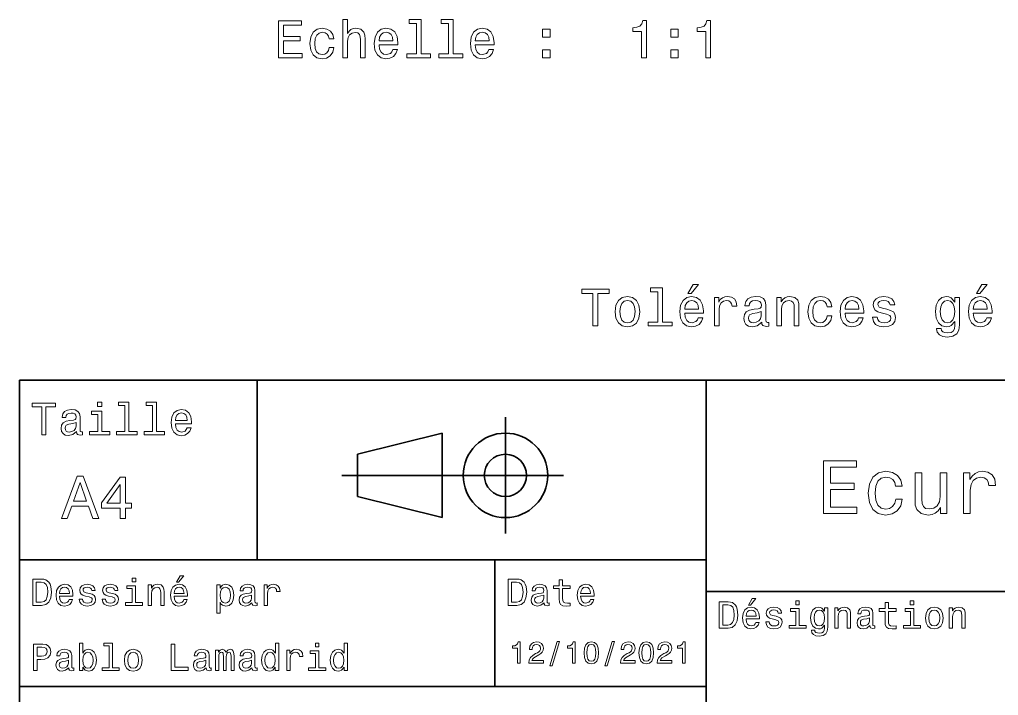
# Model space of a CAD drawing. Extents: x 0 to 297, y 0 to 210.
# Drawn here: x 97 to 189.7, y 40.2 to 104.1 of the extents above; entities that cross this region are included whole.
import ezdxf

# ---------------------------------------------------------------- set-up
doc = ezdxf.new("R2010")
doc.units = 0

msp = doc.modelspace()

# ---------------------------------------------------------------- linework, layer by layer
at = {"color": 7, "lineweight": 35}
for p, q in [((97, 10), (97, 70)), ((97, 70), (287, 70)), ((162, 10), (162, 70)), ((127.5, 61), (148.5, 61)), ((97, 53), (162, 53)), ((162, 50), (287, 50)), ((97, 41), (162, 41))]:
    msp.add_line(p, q, dxfattribs=at)
at = {"color": 7, "lineweight": 35, "ltscale": 0.425}
msp.add_line((119.5, 53), (119.5, 70), dxfattribs=at)
at = {"color": 7, "lineweight": 35, "ltscale": 0.275}
msp.add_line((143, 55.5), (143, 66.5), dxfattribs=at)
at = {"color": 7, "lineweight": 35, "ltscale": 0.206155}
for p, q in [((129, 63), (137, 65)), ((137, 57), (129, 59))]:
    msp.add_line(p, q, dxfattribs=at)
at = {"color": 7, "lineweight": 35, "ltscale": 0.2}
msp.add_line((137, 65), (137, 57), dxfattribs=at)
at = {"color": 7, "lineweight": 35, "ltscale": 0.1}
msp.add_line((129, 59), (129, 63), dxfattribs=at)
at = {"color": 7, "lineweight": 35, "ltscale": 0.3}
msp.add_line((142, 41), (142, 53), dxfattribs=at)
at = {"color": 7, "lineweight": 13}
for points in [[(121.524696, 100.527969), (123.743721, 100.527969), (123.743721, 100.951599), (121.988678, 100.951599), (121.988678, 102.136757), (123.552078, 102.136757), (123.552078, 102.555344), (121.988678, 102.555344), (121.988678, 103.60434), (123.703377, 103.60434), (123.703377, 104.027969), (121.524696, 104.027969)], [(127.611877, 100.527969), (128.055679, 100.527969), (128.055679, 102.09137), (128.101074, 102.44944), (128.247314, 102.711685), (128.474274, 102.87307), (128.776855, 102.933586), (129.018936, 102.883156), (129.170227, 102.746986), (129.24588, 102.520042), (129.271103, 102.217453), (129.271103, 100.527969), (129.714905, 100.527969), (129.714905, 102.308228), (129.694733, 102.666298), (129.603943, 102.963852), (129.306396, 103.236183), (128.842422, 103.332001), (128.590256, 103.2967), (128.373398, 103.200882), (128.191849, 103.049583), (128.055679, 102.842812), (128.055679, 104.14901), (127.611877, 104.14901)], [(134.566483, 103.77581), (134.566483, 100.901169), (133.653656, 100.901169), (133.653656, 100.527969), (135.918076, 100.527969), (135.918076, 100.901169), (135.010284, 100.901169), (135.010284, 104.14901), (133.870514, 104.14901), (133.870514, 103.77581)], [(137.602509, 103.77581), (137.602509, 100.901169), (136.689682, 100.901169), (136.689682, 100.527969), (138.954102, 100.527969), (138.954102, 100.901169), (138.04631, 100.901169), (138.04631, 104.14901), (136.90654, 104.14901), (136.90654, 103.77581)], [(155.889252, 100.527969), (156.348175, 100.527969), (156.348175, 104.053185), (156.005249, 104.053185), (155.914459, 103.745552), (155.73291, 103.538773), (155.455536, 103.41774), (155.07225, 103.377396), (155.07225, 103.019325), (155.889252, 103.019325)], [(161.961304, 100.527969), (162.420227, 100.527969), (162.420227, 104.053185), (162.077286, 104.053185), (161.986511, 103.745552), (161.804962, 103.538773), (161.527573, 103.41774), (161.144287, 103.377396), (161.144287, 103.019325), (161.961304, 103.019325)], [(126.300636, 102.338486), (126.739395, 102.338486), (126.648621, 102.741943), (126.431763, 103.059669), (126.093864, 103.256355), (125.655106, 103.332001), (125.170952, 103.23114), (124.802795, 102.948715), (124.570808, 102.489784), (124.49012, 101.874512), (124.565765, 101.264282), (124.792709, 100.810387), (125.15078, 100.527969), (125.639977, 100.432152), (126.073692, 100.507797), (126.411591, 100.719612), (126.643578, 101.052467), (126.744438, 101.496269), (126.320808, 101.496269), (126.245163, 101.213852), (126.103951, 101.002029), (125.902222, 100.870911), (125.655106, 100.830566), (125.347466, 100.896126), (125.125565, 101.097855), (124.989395, 101.425667), (124.944008, 101.889641), (124.989395, 102.343529), (125.130608, 102.671341), (125.357552, 102.87307), (125.655106, 102.943672), (125.917351, 102.898285), (126.114037, 102.782295), (126.245163, 102.590652)], [(131.036224, 101.753471), (132.811447, 101.753471), (132.816483, 101.960243), (132.735794, 102.540215), (132.513885, 102.973938), (132.160873, 103.236183), (131.691849, 103.332001), (131.23291, 103.23114), (130.879883, 102.948715), (130.652939, 102.489784), (130.57225, 101.884598), (130.647903, 101.264282), (130.874847, 100.810387), (131.222824, 100.527969), (131.676712, 100.432152), (132.070084, 100.497711), (132.392853, 100.669182), (132.629883, 100.941513), (132.766052, 101.304626), (132.327301, 101.304626), (132.236511, 101.102898), (132.105392, 100.951599), (131.732193, 100.830566), (131.444733, 100.88604), (131.227875, 101.062553), (131.086655, 101.350014), (131.036224, 101.738342)], [(131.036224, 102.126671), (131.091705, 102.474655), (131.227875, 102.731857), (131.434647, 102.888199), (131.70697, 102.943672), (131.974274, 102.888199), (132.181046, 102.731857), (132.307114, 102.474655), (132.352509, 102.126671)], [(140.144302, 101.753471), (141.91951, 101.753471), (141.924561, 101.960243), (141.843872, 102.540215), (141.621964, 102.973938), (141.268936, 103.236183), (140.799911, 103.332001), (140.340988, 103.23114), (139.987961, 102.948715), (139.761017, 102.489784), (139.680313, 101.884598), (139.755966, 101.264282), (139.98291, 100.810387), (140.330902, 100.527969), (140.78479, 100.432152), (141.178162, 100.497711), (141.500931, 100.669182), (141.737961, 100.941513), (141.874115, 101.304626), (141.435364, 101.304626), (141.344589, 101.102898), (141.213455, 100.951599), (140.840256, 100.830566), (140.552795, 100.88604), (140.335938, 101.062553), (140.194733, 101.350014), (140.144302, 101.738342)], [(140.144302, 102.126671), (140.199768, 102.474655), (140.335938, 102.731857), (140.542709, 102.888199), (140.815048, 102.943672), (141.082336, 102.888199), (141.289108, 102.731857), (141.415192, 102.474655), (141.460571, 102.126671)], [(146.523987, 102.484741), (147.21994, 102.484741), (147.21994, 103.236183), (146.523987, 103.236183)], [(158.66806, 102.484741), (159.364029, 102.484741), (159.364029, 103.236183), (158.66806, 103.236183)], [(146.523987, 100.527969), (147.21994, 100.527969), (147.21994, 101.279411), (146.523987, 101.279411)], [(158.66806, 100.527969), (159.364029, 100.527969), (159.364029, 101.279411), (158.66806, 101.279411)], [(160.278091, 78.219742), (160.575653, 78.219742), (161.276657, 79.077087), (160.782425, 79.077087)], [(187.602295, 78.219742), (187.899857, 78.219742), (188.600861, 79.077087), (188.106628, 79.077087)], [(151.286026, 75.143372), (151.75, 75.143372), (151.75, 78.219742), (152.809082, 78.219742), (152.809082, 78.643372), (150.221909, 78.643372), (150.221909, 78.219742), (151.286026, 78.219742)], [(153.378967, 76.494957), (153.459656, 75.879684), (153.69165, 75.425789), (154.059799, 75.143372), (154.554031, 75.047554), (155.043228, 75.143372), (155.411377, 75.420746), (155.643372, 75.874641), (155.729111, 76.494957), (155.643372, 77.110229), (155.411377, 77.56916), (155.043228, 77.846542), (154.554031, 77.947403), (154.059799, 77.846542), (153.69165, 77.564117), (153.459656, 77.110229)], [(157.42868, 78.391212), (157.42868, 75.516571), (156.515854, 75.516571), (156.515854, 75.143372), (158.780258, 75.143372), (158.780258, 75.516571), (157.872482, 75.516571), (157.872482, 78.764412), (156.732712, 78.764412), (156.732712, 78.391212)], [(159.970459, 76.368874), (161.745682, 76.368874), (161.750717, 76.575645), (161.670029, 77.155617), (161.44812, 77.58934), (161.095108, 77.851585), (160.626083, 77.947403), (160.167145, 77.846542), (159.814117, 77.564117), (159.587173, 77.105186), (159.506485, 76.5), (159.582138, 75.879684), (159.809082, 75.425789), (160.157059, 75.143372), (160.610947, 75.047554), (161.004318, 75.113113), (161.327087, 75.284584), (161.564117, 75.556915), (161.700287, 75.920029), (161.261536, 75.920029), (161.170746, 75.7183), (161.039627, 75.567001), (160.666428, 75.445969), (160.378967, 75.501442), (160.162109, 75.677956), (160.020889, 75.965416), (159.970459, 76.353745)], [(162.784576, 75.143372), (163.228394, 75.143372), (163.228394, 76.691643), (163.273773, 77.064842), (163.409943, 77.33213), (163.631851, 77.493515), (163.929398, 77.548988), (164.151291, 77.513687), (164.317719, 77.412827), (164.418594, 77.241356), (164.453888, 77.009369), (164.90274, 77.009369), (164.842224, 77.41787), (164.675797, 77.710373), (164.398422, 77.886887), (164.020172, 77.947403), (163.76297, 77.907059), (163.541061, 77.806198), (163.344376, 77.634727), (163.188034, 77.40274), (163.188034, 77.851585), (162.784576, 77.851585)], [(167.26297, 75.496399), (167.26297, 75.48127), (167.288177, 75.309799), (167.363831, 75.188759), (167.681549, 75.092941), (167.92868, 75.133286), (167.92868, 75.476227), (167.822769, 75.461098), (167.681549, 75.526657), (167.656342, 75.728386), (167.656342, 77.130402), (167.595825, 77.488472), (167.419312, 77.740631), (167.111664, 77.89193), (166.677948, 77.947403), (166.254318, 77.886887), (165.94165, 77.715416), (165.744965, 77.448128), (165.679398, 77.0951), (165.679398, 77.064842), (166.077805, 77.064842), (166.113113, 77.276657), (166.22406, 77.427956), (166.405624, 77.51873), (166.662827, 77.554031), (166.909943, 77.528816), (167.086456, 77.453171), (167.192368, 77.322044), (167.227661, 77.140488), (167.207489, 76.928673), (167.126801, 76.822769), (166.925079, 76.772331), (166.546829, 76.731987), (166.113113, 76.641212), (165.805481, 76.479828), (165.623917, 76.227669), (165.568451, 75.854469), (165.618881, 75.521614), (165.775223, 75.274498), (166.027374, 75.118156), (166.375366, 75.062683), (166.844376, 75.168587)], [(168.690201, 75.143372), (169.134003, 75.143372), (169.134003, 76.706772), (169.179398, 77.064842), (169.325653, 77.327087), (169.552597, 77.488472), (169.855194, 77.548988), (170.09726, 77.498558), (170.248566, 77.362389), (170.324203, 77.135445), (170.349426, 76.832855), (170.349426, 75.143372), (170.793228, 75.143372), (170.793228, 76.92363), (170.773056, 77.2817), (170.682281, 77.579254), (170.384735, 77.851585), (169.920746, 77.947403), (169.663544, 77.912102), (169.446686, 77.816284), (169.260086, 77.6549), (169.113831, 77.438042), (169.113831, 77.851585), (168.690201, 77.851585)], [(173.451004, 76.953888), (173.889771, 76.953888), (173.798996, 77.357346), (173.582138, 77.675072), (173.244232, 77.871758), (172.805481, 77.947403), (172.32132, 77.846542), (171.953171, 77.564117), (171.721191, 77.105186), (171.640488, 76.489914), (171.716141, 75.879684), (171.943085, 75.425789), (172.301147, 75.143372), (172.790344, 75.047554), (173.22406, 75.123199), (173.561966, 75.335014), (173.793945, 75.66787), (173.894806, 76.111671), (173.471191, 76.111671), (173.395538, 75.829254), (173.254318, 75.617432), (173.052597, 75.486313), (172.805481, 75.445969), (172.497833, 75.511528), (172.27594, 75.713257), (172.139771, 76.041069), (172.094376, 76.505043), (172.139771, 76.958931), (172.280975, 77.286743), (172.507935, 77.488472), (172.805481, 77.559074), (173.067719, 77.513687), (173.264404, 77.397697), (173.395538, 77.206055)], [(175.150574, 76.368874), (176.925797, 76.368874), (176.930832, 76.575645), (176.850143, 77.155617), (176.628235, 77.58934), (176.275223, 77.851585), (175.806198, 77.947403), (175.34726, 77.846542), (174.994232, 77.564117), (174.767288, 77.105186), (174.6866, 76.5), (174.762253, 75.879684), (174.989197, 75.425789), (175.337173, 75.143372), (175.791061, 75.047554), (176.184433, 75.113113), (176.507202, 75.284584), (176.744232, 75.556915), (176.880402, 75.920029), (176.44165, 75.920029), (176.350861, 75.7183), (176.219742, 75.567001), (175.846542, 75.445969), (175.559082, 75.501442), (175.342224, 75.677956), (175.201004, 75.965416), (175.150574, 76.353745)], [(179.124634, 76.721901), (178.695969, 76.822769), (178.378235, 76.938759), (178.272339, 77.175789), (178.302597, 77.342216), (178.408508, 77.463257), (178.579971, 77.538902), (178.827087, 77.56916), (179.064117, 77.538902), (179.250717, 77.448128), (179.371765, 77.311958), (179.422195, 77.130402), (179.855911, 77.130402), (179.855911, 77.140488), (179.780258, 77.4683), (179.573486, 77.725502), (179.250717, 77.886887), (178.827087, 77.947403), (178.398407, 77.886887), (178.085739, 77.720459), (177.889053, 77.473343), (177.828522, 77.16066), (177.873917, 76.85807), (178.015137, 76.646255), (178.247116, 76.494957), (178.585022, 76.389046), (179.079254, 76.268013), (179.381836, 76.14193), (179.46254, 76.041069), (179.492798, 75.889771), (179.447403, 75.703171), (179.32637, 75.561958), (179.129684, 75.471184), (178.867432, 75.440926), (178.590057, 75.471184), (178.388336, 75.577087), (178.252167, 75.748558), (178.196686, 75.985588), (177.768005, 75.985588), (177.838623, 75.58213), (178.045395, 75.289627), (178.373199, 75.113113), (178.827087, 75.047554), (179.301147, 75.113113), (179.649139, 75.289627), (179.860947, 75.572044), (179.9366, 75.940201), (179.881119, 76.257927), (179.724777, 76.474785), (179.467575, 76.615997)], [(185.978394, 75.264412), (185.978394, 77.851585), (185.554749, 77.851585), (185.554749, 77.412827), (185.206772, 77.811241), (184.994949, 77.912102), (184.757919, 77.947403), (184.329254, 77.846542), (183.996399, 77.564117), (183.779541, 77.110229), (183.703888, 76.5), (183.779541, 75.884727), (183.996399, 75.430832), (184.329254, 75.143372), (184.757919, 75.047554), (185, 75.082855), (185.201721, 75.17363), (185.554749, 75.556915), (185.554749, 75.17363), (185.514404, 74.87104), (185.403458, 74.654175), (185.191635, 74.528099), (184.873917, 74.482712), (184.596542, 74.51297), (184.399857, 74.588615), (184.283859, 74.719742), (184.248566, 74.896255), (183.819885, 74.896255), (183.819885, 74.876083), (183.885437, 74.553314), (184.087173, 74.311241), (184.409943, 74.1549), (184.848694, 74.099426), (185.373199, 74.175072), (185.721176, 74.386887), (185.917862, 74.755043)], [(187.294662, 76.368874), (189.069885, 76.368874), (189.074921, 76.575645), (188.994232, 77.155617), (188.772339, 77.58934), (188.419312, 77.851585), (187.950287, 77.947403), (187.491348, 77.846542), (187.138321, 77.564117), (186.911377, 77.105186), (186.830688, 76.5), (186.906342, 75.879684), (187.133286, 75.425789), (187.481262, 75.143372), (187.93515, 75.047554), (188.328522, 75.113113), (188.651291, 75.284584), (188.888321, 75.556915), (189.02449, 75.920029), (188.585724, 75.920029), (188.494949, 75.7183), (188.363831, 75.567001), (187.990631, 75.445969), (187.703171, 75.501442), (187.486313, 75.677956), (187.345093, 75.965416), (187.294662, 76.353745)], [(153.832855, 76.5), (153.878235, 76.953888), (154.019455, 77.2817), (154.246399, 77.483429), (154.554031, 77.554031), (154.856628, 77.483429), (155.083572, 77.286743), (155.224777, 76.953888), (155.275223, 76.5), (155.224777, 76.041069), (155.083572, 75.708214), (154.856628, 75.506485), (154.554031, 75.440926), (154.246399, 75.506485), (154.019455, 75.708214), (153.878235, 76.041069)], [(159.970459, 76.742073), (160.02594, 77.090057), (160.162109, 77.34726), (160.368881, 77.503601), (160.641205, 77.559074), (160.908508, 77.503601), (161.11528, 77.34726), (161.241348, 77.090057), (161.286743, 76.742073)], [(175.150574, 76.742073), (175.206055, 77.090057), (175.342224, 77.34726), (175.548996, 77.503601), (175.82132, 77.559074), (176.088623, 77.503601), (176.295395, 77.34726), (176.421478, 77.090057), (176.466858, 76.742073)], [(184.162827, 76.5), (184.208206, 76.948845), (184.344376, 77.2817), (184.556198, 77.478386), (184.838623, 77.548988), (185.136169, 77.478386), (185.358063, 77.2817), (185.494232, 76.948845), (185.544662, 76.5), (185.494232, 76.041069), (185.358063, 75.713257), (185.136169, 75.511528), (184.838623, 75.445969), (184.556198, 75.511528), (184.344376, 75.713257), (184.208206, 76.046112)], [(187.294662, 76.742073), (187.350143, 77.090057), (187.486313, 77.34726), (187.693085, 77.503601), (187.965424, 77.559074), (188.232712, 77.503601), (188.439484, 77.34726), (188.565552, 77.090057), (188.610947, 76.742073)], [(167.21254, 76.091499), (167.152023, 75.829254), (166.990631, 75.627518), (166.748566, 75.496399), (166.451004, 75.451012), (166.259369, 75.476227), (166.123199, 75.556915), (166.03746, 75.698128), (166.012253, 75.894814), (166.032425, 76.071327), (166.113113, 76.197403), (166.435883, 76.338615), (166.844376, 76.399132), (167.21254, 76.520172)], [(99.102303, 64.837173), (99.5, 64.837173), (99.5, 67.47406), (100.407784, 67.47406), (100.407784, 67.837173), (98.190201, 67.837173), (98.190201, 67.47406), (99.102303, 67.47406)], [(104.786743, 67.940918), (104.384727, 67.940918), (104.384727, 67.508644), (104.786743, 67.508644)], [(106.969742, 67.621033), (106.969742, 65.157059), (106.187317, 65.157059), (106.187317, 64.837173), (108.128242, 64.837173), (108.128242, 65.157059), (107.350143, 65.157059), (107.350143, 67.940918), (106.373199, 67.940918), (106.373199, 67.621033)], [(109.572044, 67.621033), (109.572044, 65.157059), (108.789627, 65.157059), (108.789627, 64.837173), (110.730545, 64.837173), (110.730545, 65.157059), (109.952454, 65.157059), (109.952454, 67.940918), (108.975502, 67.940918), (108.975502, 67.621033)], [(102.387611, 65.139771), (102.387611, 65.126801), (102.409225, 64.979828), (102.47406, 64.876076), (102.746399, 64.793945), (102.958214, 64.828529), (102.958214, 65.122475), (102.867432, 65.109505), (102.746399, 65.165703), (102.724785, 65.338615), (102.724785, 66.540344), (102.672913, 66.84726), (102.521614, 67.0634), (102.257927, 67.193085), (101.886169, 67.240631), (101.523056, 67.188759), (101.255043, 67.041786), (101.086456, 66.812675), (101.030258, 66.510086), (101.030258, 66.484146), (101.371758, 66.484146), (101.402016, 66.665703), (101.497116, 66.795387), (101.65274, 66.873199), (101.873199, 66.903458), (102.085014, 66.881844), (102.236313, 66.817001), (102.327087, 66.704605), (102.357346, 66.548988), (102.340057, 66.367432), (102.270897, 66.276657), (102.097984, 66.233429), (101.773773, 66.198845), (101.402016, 66.121033), (101.138329, 65.982704), (100.982712, 65.766571), (100.935158, 65.446686), (100.978386, 65.161385), (101.112389, 64.949562), (101.328529, 64.815559), (101.626801, 64.768013), (102.028816, 64.858788)], [(104.773773, 65.157059), (104.773773, 67.080688), (103.796829, 67.080688), (103.796829, 66.756485), (104.393372, 66.756485), (104.393372, 65.157059), (103.615273, 65.157059), (103.615273, 64.837173), (105.560516, 64.837173), (105.560516, 65.157059)], [(111.750717, 65.887604), (113.272339, 65.887604), (113.276657, 66.064842), (113.207497, 66.561958), (113.017288, 66.933716), (112.714699, 67.158501), (112.312683, 67.240631), (111.919312, 67.154175), (111.616714, 66.912102), (111.422188, 66.51873), (111.353027, 66), (111.41787, 65.4683), (111.612396, 65.079247), (111.91066, 64.837173), (112.299713, 64.755043), (112.636887, 64.811234), (112.913544, 64.958214), (113.116714, 65.191643), (113.233429, 65.502876), (112.857346, 65.502876), (112.779541, 65.329971), (112.667145, 65.200287), (112.34726, 65.096542), (112.100868, 65.144089), (111.914986, 65.295387), (111.793945, 65.541786), (111.750717, 65.874634)], [(111.750717, 66.207489), (111.798271, 66.50576), (111.914986, 66.726219), (112.092216, 66.860229), (112.325653, 66.907776), (112.554756, 66.860229), (112.731987, 66.726219), (112.840057, 66.50576), (112.878967, 66.207489)], [(102.344383, 65.649857), (102.292511, 65.425072), (102.154182, 65.252159), (101.946686, 65.139771), (101.691643, 65.100861), (101.527374, 65.122475), (101.41066, 65.191643), (101.337173, 65.312675), (101.315559, 65.481262), (101.332855, 65.632561), (101.402016, 65.740631), (101.678673, 65.861671), (102.028816, 65.913544), (102.344383, 66.017288)], [(173.109512, 57.381123), (176.279541, 57.381123), (176.279541, 57.986309), (173.772339, 57.986309), (173.772339, 59.679394), (176.005768, 59.679394), (176.005768, 60.277374), (173.772339, 60.277374), (173.772339, 61.775936), (176.221893, 61.775936), (176.221893, 62.381123), (173.109512, 62.381123)], [(179.932281, 59.967579), (180.559082, 59.967579), (180.429398, 60.543945), (180.119598, 60.997837), (179.636887, 61.278816), (179.010086, 61.386887), (178.318436, 61.242794), (177.792511, 60.839336), (177.46109, 60.183716), (177.345825, 59.304752), (177.453888, 58.432995), (177.778091, 57.78458), (178.289627, 57.381123), (178.988464, 57.244236), (179.608063, 57.352303), (180.090775, 57.6549), (180.42218, 58.130402), (180.566284, 58.764408), (179.96109, 58.764408), (179.853027, 58.36095), (179.651291, 58.058357), (179.363113, 57.871037), (179.010086, 57.8134), (178.570602, 57.907059), (178.253601, 58.195244), (178.059082, 58.663544), (177.994232, 59.326366), (178.059082, 59.974781), (178.260803, 60.443081), (178.585007, 60.731266), (179.010086, 60.83213), (179.38472, 60.767288), (179.66571, 60.601585), (179.853027, 60.327808)], [(184.788177, 61.25), (184.154175, 61.25), (184.154175, 59.016571), (184.082123, 58.497837), (183.873199, 58.123196), (183.548996, 57.892651), (183.123917, 57.820602), (182.785294, 57.878242), (182.569168, 58.051151), (182.446686, 58.346542), (182.417862, 58.764408), (182.417862, 61.25), (181.783859, 61.25), (181.783859, 58.706772), (181.805481, 58.195244), (181.942368, 57.770172), (182.360229, 57.381123), (183.030258, 57.244236), (183.390488, 57.294666), (183.700287, 57.424351), (183.966858, 57.647694), (184.182999, 57.971901), (184.182999, 57.381123), (184.788177, 57.381123)], [(186.380402, 57.381123), (187.014404, 57.381123), (187.014404, 59.592937), (187.079254, 60.12608), (187.273773, 60.507923), (187.590775, 60.738472), (188.015854, 60.817722), (188.332855, 60.767288), (188.570602, 60.623199), (188.714691, 60.378242), (188.765121, 60.046829), (189.406342, 60.046829), (189.319885, 60.630402), (189.082123, 61.048271), (188.685883, 61.30043), (188.145538, 61.386887), (187.778091, 61.32925), (187.46109, 61.185158), (187.180115, 60.940201), (186.956772, 60.608788), (186.956772, 61.25), (186.380402, 61.25)], [(100.982712, 56.9049), (101.51297, 56.9049), (101.933716, 58.080692), (103.530258, 58.080692), (103.951012, 56.9049), (104.492798, 56.9049), (103.028816, 60.910664), (102.440926, 60.910664)], [(102.118156, 58.570606), (102.734871, 60.334293), (103.351585, 58.570606)], [(106.521614, 56.9049), (107.040344, 56.9049), (107.040344, 57.896255), (107.610954, 57.896255), (107.610954, 58.357349), (107.040344, 58.357349), (107.040344, 60.818443), (106.515854, 60.818443), (104.763687, 58.403458), (104.763687, 57.896255), (106.521614, 57.896255)], [(105.247841, 58.357349), (106.521614, 60.149857), (106.521614, 58.357349)], [(99.080688, 51.190563), (98.248558, 51.190563), (98.248558, 48.690563), (99.080688, 48.690563), (99.473343, 48.769814), (99.765129, 49.011169), (99.945244, 49.40382), (100.010086, 49.940563), (99.952446, 50.488113), (99.880402, 50.70425), (99.779541, 50.877163), (99.487755, 51.111313), (99.296829, 51.168949)], [(107.992798, 51.27702), (107.657784, 51.27702), (107.657784, 50.916786), (107.992798, 50.916786)], [(111.84726, 50.88797), (112.059799, 50.88797), (112.560516, 51.500362), (112.207489, 51.500362)], [(144.080688, 51.190563), (143.248566, 51.190563), (143.248566, 48.690563), (144.080688, 48.690563), (144.473343, 48.769814), (144.765137, 49.011169), (144.945251, 49.40382), (145.010086, 49.940563), (144.952454, 50.488113), (144.880402, 50.70425), (144.779541, 50.877163), (144.487747, 51.111313), (144.296829, 51.168949)], [(148.100861, 50.289986), (148.100861, 49.320965), (148.122482, 49.007565), (148.223343, 48.791428), (148.425079, 48.665348), (148.767288, 48.62212), (149.141937, 48.640129), (149.141937, 48.913906), (148.868149, 48.892292), (148.619598, 48.921112), (148.486313, 49.011169), (148.42868, 49.162464), (148.417862, 49.375), (148.417862, 50.289986), (149.141937, 50.289986), (149.141937, 50.560158), (148.417862, 50.560158), (148.417862, 51.125721), (148.100861, 51.125721), (148.100861, 50.560158), (147.553314, 50.560158), (147.553314, 50.289986)], [(99.055473, 50.891571), (99.329254, 50.837536), (99.516571, 50.671829), (99.628242, 50.376442), (99.664268, 49.940563), (99.624641, 49.519093), (99.51297, 49.223705), (99.322044, 49.047192), (99.055473, 48.989555), (98.583572, 48.989555), (98.583572, 50.891571)], [(100.784584, 49.565922), (102.052597, 49.565922), (102.056198, 49.713619), (101.998558, 50.127884), (101.840057, 50.437683), (101.587898, 50.625), (101.252884, 50.693443), (100.925072, 50.621399), (100.672913, 50.41967), (100.510803, 50.091862), (100.453171, 49.659584), (100.507202, 49.216499), (100.669312, 48.892292), (100.91787, 48.690563), (101.242073, 48.62212), (101.523056, 48.668949), (101.753601, 48.791428), (101.922913, 48.98595), (102.020172, 49.245319), (101.706772, 49.245319), (101.64193, 49.101227), (101.548271, 48.993156), (101.2817, 48.9067), (101.07637, 48.946327), (100.921471, 49.072407), (100.820602, 49.27774), (100.784584, 49.555115)], [(100.784584, 49.832493), (100.824211, 50.081055), (100.921471, 50.264771), (101.069168, 50.376442), (101.263687, 50.416069), (101.454613, 50.376442), (101.602303, 50.264771), (101.69236, 50.081055), (101.724785, 49.832493)], [(103.623199, 49.818085), (103.317001, 49.890129), (103.090057, 49.972984), (103.014412, 50.142292), (103.036026, 50.261169), (103.111671, 50.347622), (103.234146, 50.401657), (103.41066, 50.423271), (103.579971, 50.401657), (103.713257, 50.336815), (103.799713, 50.239555), (103.835732, 50.109871), (104.145531, 50.109871), (104.145531, 50.117077), (104.091499, 50.351227), (103.943802, 50.534943), (103.713257, 50.650219), (103.41066, 50.693443), (103.104469, 50.650219), (102.881126, 50.531342), (102.740631, 50.354828), (102.697403, 50.131485), (102.729828, 49.915348), (102.830688, 49.76405), (102.996399, 49.655983), (103.237755, 49.580334), (103.590775, 49.493877), (103.806915, 49.40382), (103.864555, 49.331772), (103.886169, 49.223705), (103.853745, 49.09042), (103.767288, 48.989555), (103.626801, 48.924713), (103.439484, 48.903099), (103.241356, 48.924713), (103.09726, 49.000362), (103, 49.122841), (102.960373, 49.292149), (102.654175, 49.292149), (102.704613, 49.003963), (102.852303, 48.795029), (103.086456, 48.668949), (103.41066, 48.62212), (103.749283, 48.668949), (103.997841, 48.795029), (104.149139, 48.996758), (104.203171, 49.259727), (104.163544, 49.486671), (104.051872, 49.641571), (103.868156, 49.742435)], [(105.791786, 49.818085), (105.485588, 49.890129), (105.258644, 49.972984), (105.182999, 50.142292), (105.204613, 50.261169), (105.280258, 50.347622), (105.40274, 50.401657), (105.579254, 50.423271), (105.748558, 50.401657), (105.881844, 50.336815), (105.9683, 50.239555), (106.004326, 50.109871), (106.314117, 50.109871), (106.314117, 50.117077), (106.260086, 50.351227), (106.112396, 50.534943), (105.881844, 50.650219), (105.579254, 50.693443), (105.273056, 50.650219), (105.049713, 50.531342), (104.909225, 50.354828), (104.865997, 50.131485), (104.898415, 49.915348), (104.999283, 49.76405), (105.164986, 49.655983), (105.406342, 49.580334), (105.759369, 49.493877), (105.975502, 49.40382), (106.033142, 49.331772), (106.054756, 49.223705), (106.022339, 49.09042), (105.935883, 48.989555), (105.795387, 48.924713), (105.60807, 48.903099), (105.409943, 48.924713), (105.265854, 49.000362), (105.168587, 49.122841), (105.12896, 49.292149), (104.822769, 49.292149), (104.873199, 49.003963), (105.020897, 48.795029), (105.255043, 48.668949), (105.579254, 48.62212), (105.91787, 48.668949), (106.166428, 48.795029), (106.317726, 48.996758), (106.371758, 49.259727), (106.33213, 49.486671), (106.220459, 49.641571), (106.036743, 49.742435)], [(107.981987, 48.957134), (107.981987, 50.560158), (107.16787, 50.560158), (107.16787, 50.289986), (107.664986, 50.289986), (107.664986, 48.957134), (107.016571, 48.957134), (107.016571, 48.690563), (108.637611, 48.690563), (108.637611, 48.957134)], [(109.181557, 48.690563), (109.498558, 48.690563), (109.498558, 49.807278), (109.530983, 50.063042), (109.635445, 50.250362), (109.797546, 50.365635), (110.013687, 50.408863), (110.1866, 50.372841), (110.29467, 50.275578), (110.348701, 50.113472), (110.366714, 49.897335), (110.366714, 48.690563), (110.683716, 48.690563), (110.683716, 49.962177), (110.669312, 50.217941), (110.604469, 50.430477), (110.39193, 50.625), (110.060516, 50.693443), (109.876801, 50.668228), (109.721901, 50.599785), (109.588615, 50.484512), (109.484146, 50.329613), (109.484146, 50.625), (109.181557, 50.625)], [(111.627518, 49.565922), (112.895531, 49.565922), (112.899132, 49.713619), (112.841499, 50.127884), (112.682999, 50.437683), (112.430832, 50.625), (112.095825, 50.693443), (111.768013, 50.621399), (111.515854, 50.41967), (111.353745, 50.091862), (111.296112, 49.659584), (111.350143, 49.216499), (111.512245, 48.892292), (111.760803, 48.690563), (112.085014, 48.62212), (112.365997, 48.668949), (112.596542, 48.791428), (112.765854, 48.98595), (112.863113, 49.245319), (112.549713, 49.245319), (112.484871, 49.101227), (112.391212, 48.993156), (112.124641, 48.9067), (111.919312, 48.946327), (111.764412, 49.072407), (111.663544, 49.27774), (111.627518, 49.555115)], [(111.627518, 49.832493), (111.667145, 50.081055), (111.764412, 50.264771), (111.912102, 50.376442), (112.106628, 50.416069), (112.297546, 50.376442), (112.445244, 50.264771), (112.535301, 50.081055), (112.567726, 49.832493)], [(115.986313, 50.326012), (115.986313, 50.625), (115.669312, 50.625), (115.669312, 47.941284), (115.986313, 47.941284), (115.986313, 48.98595), (116.097984, 48.816643), (116.22406, 48.704971), (116.541069, 48.62212), (116.843658, 48.690563), (117.081413, 48.895893), (117.236313, 49.2201), (117.293945, 49.659584), (117.236313, 50.095463), (117.081413, 50.41967), (116.843658, 50.621399), (116.541069, 50.693443), (116.368156, 50.671829), (116.220459, 50.603386), (116.094383, 50.488113)], [(116.48703, 48.9067), (116.274498, 48.953533), (116.119598, 49.097622), (116.022339, 49.331772), (115.989914, 49.659584), (116.022339, 49.983791), (116.119598, 50.217941), (116.274498, 50.358429), (116.48703, 50.408863), (116.681557, 50.358429), (116.836456, 50.21434), (116.933716, 49.98019), (116.969742, 49.659584), (116.933716, 49.335377), (116.836456, 49.097622), (116.681557, 48.953533)], [(119.005043, 48.942726), (119.005043, 48.931919), (119.023056, 48.809441), (119.077087, 48.722984), (119.304031, 48.654541), (119.480545, 48.683357), (119.480545, 48.928314), (119.4049, 48.917507), (119.304031, 48.96434), (119.286026, 49.108429), (119.286026, 50.109871), (119.242798, 50.365635), (119.116714, 50.54575), (118.896973, 50.65382), (118.587173, 50.693443), (118.284584, 50.650219), (118.061241, 50.52774), (117.920746, 50.336815), (117.873917, 50.084656), (117.873917, 50.063042), (118.158501, 50.063042), (118.183716, 50.21434), (118.26297, 50.322407), (118.392654, 50.387249), (118.57637, 50.412464), (118.752884, 50.394455), (118.878967, 50.34042), (118.954613, 50.246758), (118.979828, 50.117077), (118.965416, 49.965778), (118.907784, 49.890129), (118.763687, 49.854107), (118.493515, 49.825291), (118.183716, 49.760448), (117.963974, 49.645176), (117.834297, 49.465057), (117.79467, 49.19849), (117.830688, 48.960735), (117.942368, 48.784222), (118.122482, 48.67255), (118.37104, 48.632927), (118.706055, 48.708576)], [(120.143372, 48.690563), (120.460373, 48.690563), (120.460373, 49.796471), (120.492798, 50.063042), (120.590057, 50.253963), (120.748558, 50.369236), (120.961098, 50.408863), (121.119598, 50.383648), (121.238472, 50.3116), (121.310516, 50.189121), (121.335739, 50.023415), (121.656342, 50.023415), (121.613113, 50.315205), (121.49424, 50.524136), (121.296112, 50.650219), (121.02594, 50.693443), (120.842224, 50.664627), (120.683716, 50.592579), (120.543228, 50.4701), (120.431557, 50.304398), (120.431557, 50.625), (120.143372, 50.625)], [(144.055481, 50.891571), (144.329254, 50.837536), (144.516571, 50.671829), (144.628235, 50.376442), (144.664261, 49.940563), (144.624634, 49.519093), (144.51297, 49.223705), (144.322052, 49.047192), (144.055481, 48.989555), (143.583572, 48.989555), (143.583572, 50.891571)], [(146.656342, 48.942726), (146.656342, 48.931919), (146.674347, 48.809441), (146.728394, 48.722984), (146.955338, 48.654541), (147.131851, 48.683357), (147.131851, 48.928314), (147.056198, 48.917507), (146.955338, 48.96434), (146.937317, 49.108429), (146.937317, 50.109871), (146.894089, 50.365635), (146.768005, 50.54575), (146.548264, 50.65382), (146.23848, 50.693443), (145.935883, 50.650219), (145.71254, 50.52774), (145.572052, 50.336815), (145.525223, 50.084656), (145.525223, 50.063042), (145.809799, 50.063042), (145.835022, 50.21434), (145.914261, 50.322407), (146.043945, 50.387249), (146.227661, 50.412464), (146.404175, 50.394455), (146.530258, 50.34042), (146.605911, 50.246758), (146.631119, 50.117077), (146.616714, 49.965778), (146.559082, 49.890129), (146.414978, 49.854107), (146.144806, 49.825291), (145.835022, 49.760448), (145.61528, 49.645176), (145.485596, 49.465057), (145.445969, 49.19849), (145.481995, 48.960735), (145.593658, 48.784222), (145.773773, 48.67255), (146.022339, 48.632927), (146.357346, 48.708576)], [(150.121765, 49.565922), (151.389771, 49.565922), (151.393372, 49.713619), (151.335739, 50.127884), (151.177231, 50.437683), (150.925079, 50.625), (150.590057, 50.693443), (150.262253, 50.621399), (150.010086, 50.41967), (149.847977, 50.091862), (149.790344, 49.659584), (149.844376, 49.216499), (150.006485, 48.892292), (150.255051, 48.690563), (150.579254, 48.62212), (150.860229, 48.668949), (151.090775, 48.791428), (151.260086, 48.98595), (151.357346, 49.245319), (151.043945, 49.245319), (150.979111, 49.101227), (150.885452, 48.993156), (150.618881, 48.9067), (150.413544, 48.946327), (150.258652, 49.072407), (150.157776, 49.27774), (150.121765, 49.555115)], [(150.121765, 49.832493), (150.161377, 50.081055), (150.258652, 50.264771), (150.406342, 50.376442), (150.600861, 50.416069), (150.791794, 50.376442), (150.939484, 50.264771), (151.029541, 50.081055), (151.061966, 49.832493)], [(118.969025, 49.367798), (118.925797, 49.180477), (118.810516, 49.036385), (118.637611, 48.942726), (118.425072, 48.910305), (118.288185, 48.928314), (118.190926, 48.98595), (118.129684, 49.086815), (118.111671, 49.227306), (118.126083, 49.353386), (118.183716, 49.443443), (118.414268, 49.544312), (118.706055, 49.587536), (118.969025, 49.673992)], [(146.620316, 49.367798), (146.577087, 49.180477), (146.461823, 49.036385), (146.28891, 48.942726), (146.07637, 48.910305), (145.939484, 48.928314), (145.842224, 48.98595), (145.780975, 49.086815), (145.76297, 49.227306), (145.777374, 49.353386), (145.835022, 49.443443), (146.065567, 49.544312), (146.357346, 49.587536), (146.620316, 49.673992)], [(166.004318, 48.728386), (166.216858, 48.728386), (166.717575, 49.340778), (166.364548, 49.340778)], [(170.824203, 49.117435), (170.489197, 49.117435), (170.489197, 48.757202), (170.824203, 48.757202)], [(181.667145, 49.117435), (181.332138, 49.117435), (181.332138, 48.757202), (181.667145, 48.757202)], [(164.080688, 49.030979), (163.248566, 49.030979), (163.248566, 46.530979), (164.080688, 46.530979), (164.473343, 46.610229), (164.765137, 46.851585), (164.945251, 47.244236), (165.010086, 47.780979), (164.952454, 48.328529), (164.880402, 48.544666), (164.779541, 48.717579), (164.487747, 48.951729), (164.296829, 49.009365)], [(164.055481, 48.731987), (164.329254, 48.677952), (164.516571, 48.512245), (164.628235, 48.216858), (164.664261, 47.780979), (164.624634, 47.359509), (164.51297, 47.064121), (164.322052, 46.887608), (164.055481, 46.829971), (163.583572, 46.829971), (163.583572, 48.731987)], [(165.784576, 47.406338), (167.052597, 47.406338), (167.056198, 47.554035), (166.998566, 47.9683), (166.840057, 48.278099), (166.587891, 48.465416), (166.252884, 48.533859), (165.925079, 48.461815), (165.672913, 48.260086), (165.510803, 47.932278), (165.453171, 47.5), (165.507202, 47.056915), (165.669312, 46.732708), (165.917862, 46.530979), (166.242081, 46.462536), (166.523056, 46.509365), (166.753601, 46.631844), (166.922913, 46.826366), (167.020172, 47.085735), (166.706772, 47.085735), (166.641937, 46.941643), (166.548264, 46.833572), (166.281708, 46.747116), (166.07637, 46.786743), (165.921463, 46.912823), (165.820602, 47.118156), (165.784576, 47.395531)], [(165.784576, 47.672909), (165.824203, 47.921471), (165.921463, 48.105186), (166.069168, 48.216858), (166.263687, 48.256485), (166.454605, 48.216858), (166.60231, 48.105186), (166.692368, 47.921471), (166.724777, 47.672909)], [(168.623199, 47.658501), (168.317001, 47.730545), (168.090057, 47.8134), (168.014404, 47.982708), (168.036026, 48.101585), (168.111664, 48.188038), (168.234146, 48.242073), (168.41066, 48.263687), (168.579971, 48.242073), (168.713257, 48.177231), (168.799713, 48.079971), (168.835739, 47.950287), (169.145538, 47.950287), (169.145538, 47.957493), (169.091492, 48.191643), (168.943802, 48.375359), (168.713257, 48.490635), (168.41066, 48.533859), (168.104462, 48.490635), (167.881119, 48.371758), (167.740631, 48.195244), (167.697403, 47.971901), (167.729828, 47.755764), (167.830688, 47.604465), (167.996399, 47.496399), (168.237747, 47.42075), (168.590775, 47.334293), (168.806915, 47.244236), (168.864548, 47.172188), (168.886169, 47.064121), (168.853745, 46.930836), (168.767288, 46.829971), (168.626801, 46.765129), (168.439484, 46.743515), (168.241348, 46.765129), (168.09726, 46.840778), (168, 46.963257), (167.960373, 47.132565), (167.654175, 47.132565), (167.704605, 46.844379), (167.85231, 46.635445), (168.086456, 46.509365), (168.41066, 46.462536), (168.749283, 46.509365), (168.997833, 46.635445), (169.149139, 46.837173), (169.203171, 47.100143), (169.163544, 47.327087), (169.05188, 47.481987), (168.868149, 47.582851)], [(170.8134, 46.79755), (170.8134, 48.400574), (169.999283, 48.400574), (169.999283, 48.130402), (170.496399, 48.130402), (170.496399, 46.79755), (169.847977, 46.79755), (169.847977, 46.530979), (171.469025, 46.530979), (171.469025, 46.79755)], [(173.518738, 46.617435), (173.518738, 48.465416), (173.216141, 48.465416), (173.216141, 48.152016), (172.967575, 48.4366), (172.816284, 48.508644), (172.646973, 48.533859), (172.340775, 48.461815), (172.103027, 48.260086), (171.94812, 47.935879), (171.894089, 47.5), (171.94812, 47.060516), (172.103027, 46.736309), (172.340775, 46.530979), (172.646973, 46.462536), (172.819885, 46.487751), (172.963974, 46.552593), (173.216141, 46.826366), (173.216141, 46.552593), (173.187317, 46.336456), (173.108063, 46.181557), (172.956772, 46.091499), (172.729828, 46.059078), (172.531708, 46.080692), (172.391205, 46.134727), (172.30835, 46.228386), (172.283142, 46.354465), (171.976944, 46.354465), (171.976944, 46.340057), (172.023773, 46.109509), (172.167862, 45.9366), (172.398407, 45.824928), (172.711823, 45.785301), (173.086456, 45.839336), (173.335022, 45.990635), (173.47551, 46.253601)], [(172.221909, 47.5), (172.254318, 47.820606), (172.351593, 48.058357), (172.502884, 48.198845), (172.704605, 48.249279), (172.917145, 48.198845), (173.075653, 48.058357), (173.172913, 47.820606), (173.208939, 47.5), (173.172913, 47.172188), (173.075653, 46.938038), (172.917145, 46.793949), (172.704605, 46.747116), (172.502884, 46.793949), (172.351593, 46.938038), (172.254318, 47.175793)], [(174.181549, 46.530979), (174.498566, 46.530979), (174.498566, 47.647694), (174.530975, 47.903458), (174.635452, 48.090778), (174.797546, 48.206051), (175.013687, 48.249279), (175.1866, 48.213257), (175.294662, 48.115993), (175.348709, 47.953888), (175.366714, 47.737751), (175.366714, 46.530979), (175.683716, 46.530979), (175.683716, 47.802593), (175.669312, 48.058357), (175.604462, 48.270893), (175.391937, 48.465416), (175.060516, 48.533859), (174.876801, 48.508644), (174.721909, 48.440201), (174.588623, 48.324928), (174.484146, 48.170029), (174.484146, 48.465416), (174.181549, 48.465416)], [(177.499283, 46.783142), (177.499283, 46.772335), (177.517288, 46.649857), (177.57132, 46.5634), (177.798264, 46.494957), (177.974777, 46.523773), (177.974777, 46.76873), (177.899139, 46.757923), (177.798264, 46.804756), (177.780258, 46.948845), (177.780258, 47.950287), (177.73703, 48.206051), (177.610947, 48.386166), (177.391205, 48.494236), (177.081406, 48.533859), (176.778824, 48.490635), (176.555481, 48.368156), (176.414978, 48.177231), (176.368149, 47.925072), (176.368149, 47.903458), (176.65274, 47.903458), (176.677948, 48.054756), (176.757202, 48.162823), (176.886887, 48.227665), (177.070602, 48.25288), (177.247116, 48.234871), (177.373199, 48.180836), (177.448853, 48.087173), (177.47406, 47.957493), (177.459656, 47.806194), (177.402023, 47.730545), (177.257919, 47.694523), (176.987747, 47.665707), (176.677948, 47.600864), (176.458206, 47.485592), (176.328537, 47.305473), (176.28891, 47.038906), (176.324921, 46.801151), (176.4366, 46.624638), (176.616714, 46.512966), (176.86528, 46.473343), (177.200287, 46.548992)], [(178.943802, 48.130402), (178.943802, 47.161381), (178.965424, 46.84798), (179.066284, 46.631844), (179.268005, 46.505764), (179.610229, 46.462536), (179.984863, 46.480545), (179.984863, 46.754322), (179.71109, 46.732708), (179.46254, 46.761528), (179.329254, 46.851585), (179.271606, 47.00288), (179.260803, 47.215416), (179.260803, 48.130402), (179.984863, 48.130402), (179.984863, 48.400574), (179.260803, 48.400574), (179.260803, 48.966137), (178.943802, 48.966137), (178.943802, 48.400574), (178.396255, 48.400574), (178.396255, 48.130402)], [(181.656342, 46.79755), (181.656342, 48.400574), (180.842224, 48.400574), (180.842224, 48.130402), (181.33934, 48.130402), (181.33934, 46.79755), (180.690918, 46.79755), (180.690918, 46.530979), (182.311966, 46.530979), (182.311966, 46.79755)], [(182.762253, 47.496399), (182.819885, 47.056915), (182.985596, 46.732708), (183.248566, 46.530979), (183.601593, 46.462536), (183.951004, 46.530979), (184.213974, 46.729107), (184.379684, 47.053314), (184.440918, 47.496399), (184.379684, 47.935879), (184.213974, 48.263687), (183.951004, 48.461815), (183.601593, 48.533859), (183.248566, 48.461815), (182.985596, 48.260086), (182.819885, 47.935879)], [(183.086456, 47.5), (183.118881, 47.824207), (183.219742, 48.058357), (183.381851, 48.20245), (183.601593, 48.25288), (183.817719, 48.20245), (183.979828, 48.061958), (184.080688, 47.824207), (184.116714, 47.5), (184.080688, 47.172188), (183.979828, 46.934437), (183.817719, 46.790344), (183.601593, 46.743515), (183.381851, 46.790344), (183.219742, 46.934437), (183.118881, 47.172188)], [(185.024506, 46.530979), (185.341492, 46.530979), (185.341492, 47.647694), (185.373917, 47.903458), (185.478394, 48.090778), (185.640488, 48.206051), (185.856628, 48.249279), (186.029541, 48.213257), (186.137604, 48.115993), (186.19165, 47.953888), (186.209656, 47.737751), (186.209656, 46.530979), (186.526657, 46.530979), (186.526657, 47.802593), (186.512253, 48.058357), (186.447403, 48.270893), (186.234879, 48.465416), (185.903458, 48.533859), (185.719742, 48.508644), (185.56485, 48.440201), (185.431564, 48.324928), (185.327087, 48.170029), (185.327087, 48.465416), (185.024506, 48.465416)], [(177.463257, 47.208214), (177.420029, 47.020893), (177.304749, 46.876801), (177.131851, 46.783142), (176.919312, 46.750721), (176.782425, 46.76873), (176.68515, 46.826366), (176.623917, 46.927231), (176.605911, 47.067722), (176.620316, 47.193802), (176.677948, 47.283859), (176.908508, 47.384727), (177.200287, 47.427952), (177.463257, 47.514408)], [(98.324211, 42.530979), (98.655617, 42.530979), (98.655617, 43.586456), (99.023056, 43.586456), (99.394089, 43.604465), (99.689484, 43.730545), (99.880402, 43.975502), (99.945244, 44.310516), (99.894814, 44.620316), (99.750717, 44.84726), (99.51297, 44.98415), (99.188759, 45.030979), (98.324211, 45.030979)], [(99.098701, 44.724785), (99.314842, 44.703171), (99.473343, 44.634727), (99.567001, 44.508644), (99.599426, 44.310516), (99.5634, 44.101585), (99.466141, 43.975502), (99.30043, 43.910664), (99.073486, 43.892651), (98.655617, 43.892651), (98.655617, 44.724785)], [(101.656342, 42.783142), (101.656342, 42.772335), (101.674355, 42.649857), (101.728386, 42.5634), (101.95533, 42.494957), (102.131844, 42.523773), (102.131844, 42.76873), (102.056198, 42.757923), (101.95533, 42.804756), (101.937317, 42.948845), (101.937317, 43.950287), (101.894089, 44.206051), (101.768013, 44.386166), (101.548271, 44.494236), (101.238472, 44.533859), (100.935883, 44.490635), (100.71254, 44.368156), (100.572044, 44.177231), (100.525215, 43.925072), (100.525215, 43.903458), (100.809799, 43.903458), (100.835014, 44.054756), (100.914268, 44.162823), (101.043945, 44.227665), (101.227669, 44.25288), (101.404175, 44.234871), (101.530258, 44.180836), (101.605911, 44.087173), (101.631126, 43.957493), (101.616714, 43.806194), (101.559074, 43.730545), (101.414986, 43.694523), (101.144814, 43.665707), (100.835014, 43.600864), (100.615273, 43.485592), (100.485588, 43.305473), (100.445969, 43.038906), (100.481987, 42.801151), (100.593658, 42.624638), (100.773773, 42.512966), (101.022331, 42.473343), (101.357346, 42.548992)], [(102.974785, 42.829971), (103.208931, 42.552593), (103.529541, 42.462536), (103.83213, 42.530979), (104.073486, 42.736309), (104.224785, 43.064121), (104.282417, 43.5), (104.224785, 43.935879), (104.069885, 44.260086), (103.83213, 44.461815), (103.529541, 44.533859), (103.21254, 44.440201), (103.082855, 44.324928), (102.974785, 44.170029), (102.974785, 45.117435), (102.657784, 45.117435), (102.657784, 42.530979), (102.974785, 42.530979)], [(105.474785, 44.850864), (105.474785, 42.79755), (104.822769, 42.79755), (104.822769, 42.530979), (106.440201, 42.530979), (106.440201, 42.79755), (105.791786, 42.79755), (105.791786, 45.117435), (104.977669, 45.117435), (104.977669, 44.850864)], [(106.919312, 43.496399), (106.976944, 43.056915), (107.142654, 42.732708), (107.405617, 42.530979), (107.758644, 42.462536), (108.10807, 42.530979), (108.37104, 42.729107), (108.536743, 43.053314), (108.597984, 43.496399), (108.536743, 43.935879), (108.37104, 44.263687), (108.10807, 44.461815), (107.758644, 44.533859), (107.405617, 44.461815), (107.142654, 44.260086), (106.976944, 43.935879)], [(111.364555, 42.530979), (112.971184, 42.530979), (112.971184, 42.833572), (111.695969, 42.833572), (111.695969, 45.030979), (111.364555, 45.030979)], [(114.66787, 42.783142), (114.66787, 42.772335), (114.685883, 42.649857), (114.739914, 42.5634), (114.966858, 42.494957), (115.143372, 42.523773), (115.143372, 42.76873), (115.067719, 42.757923), (114.966858, 42.804756), (114.948845, 42.948845), (114.948845, 43.950287), (114.905617, 44.206051), (114.779541, 44.386166), (114.559799, 44.494236), (114.25, 44.533859), (113.947403, 44.490635), (113.72406, 44.368156), (113.583572, 44.177231), (113.536743, 43.925072), (113.536743, 43.903458), (113.821327, 43.903458), (113.846542, 44.054756), (113.925789, 44.162823), (114.055473, 44.227665), (114.239197, 44.25288), (114.415703, 44.234871), (114.541786, 44.180836), (114.617432, 44.087173), (114.642654, 43.957493), (114.628242, 43.806194), (114.570602, 43.730545), (114.426514, 43.694523), (114.156342, 43.665707), (113.846542, 43.600864), (113.626801, 43.485592), (113.497116, 43.305473), (113.457489, 43.038906), (113.493515, 42.801151), (113.605186, 42.624638), (113.785301, 42.512966), (114.033859, 42.473343), (114.368874, 42.548992)], [(115.561241, 42.530979), (115.853027, 42.530979), (115.853027, 43.824207), (115.87104, 44.01873), (115.925072, 44.159222), (116.007927, 44.242073), (116.115997, 44.274494), (116.202454, 44.245678), (116.260086, 44.17363), (116.288902, 44.051151), (116.299713, 43.88905), (116.299713, 42.530979), (116.573486, 42.530979), (116.573486, 43.824207), (116.591499, 44.015129), (116.645531, 44.155621), (116.731987, 44.242073), (116.840057, 44.274494), (116.926514, 44.245678), (116.984146, 44.17363), (117.020172, 43.88905), (117.020172, 42.530979), (117.311958, 42.530979), (117.311958, 43.867435), (117.293945, 44.144814), (117.236313, 44.357349), (117.12104, 44.48703), (116.933716, 44.533859), (116.713974, 44.461815), (116.54467, 44.25288), (116.411385, 44.458214), (116.188042, 44.533859), (115.982712, 44.461815), (115.842216, 44.260086), (115.842216, 44.465416), (115.561241, 44.465416)], [(119.005043, 42.783142), (119.005043, 42.772335), (119.023056, 42.649857), (119.077087, 42.5634), (119.304031, 42.494957), (119.480545, 42.523773), (119.480545, 42.76873), (119.4049, 42.757923), (119.304031, 42.804756), (119.286026, 42.948845), (119.286026, 43.950287), (119.242798, 44.206051), (119.116714, 44.386166), (118.896973, 44.494236), (118.587173, 44.533859), (118.284584, 44.490635), (118.061241, 44.368156), (117.920746, 44.177231), (117.873917, 43.925072), (117.873917, 43.903458), (118.158501, 43.903458), (118.183716, 44.054756), (118.26297, 44.162823), (118.392654, 44.227665), (118.57637, 44.25288), (118.752884, 44.234871), (118.878967, 44.180836), (118.954613, 44.087173), (118.979828, 43.957493), (118.965416, 43.806194), (118.907784, 43.730545), (118.763687, 43.694523), (118.493515, 43.665707), (118.183716, 43.600864), (117.963974, 43.485592), (117.834297, 43.305473), (117.79467, 43.038906), (117.830688, 42.801151), (117.942368, 42.624638), (118.122482, 42.512966), (118.37104, 42.473343), (118.706055, 42.548992)], [(121.213257, 42.829971), (121.213257, 42.530979), (121.530258, 42.530979), (121.530258, 45.117435), (121.216858, 45.117435), (121.216858, 44.170029), (120.97551, 44.443802), (120.827812, 44.508644), (120.658501, 44.533859), (120.35231, 44.461815), (120.114555, 44.260086), (119.959656, 43.935879), (119.905624, 43.5), (119.959656, 43.064121), (120.114555, 42.736309), (120.35231, 42.530979), (120.658501, 42.462536), (120.827812, 42.487751), (120.979111, 42.552593)], [(122.311966, 42.530979), (122.628967, 42.530979), (122.628967, 43.636887), (122.661385, 43.903458), (122.758652, 44.094379), (122.917145, 44.209652), (123.129684, 44.249279), (123.288185, 44.224064), (123.407059, 44.152016), (123.479111, 44.029537), (123.504326, 43.863831), (123.824928, 43.863831), (123.7817, 44.155621), (123.662827, 44.364552), (123.464699, 44.490635), (123.194527, 44.533859), (123.010811, 44.505043), (122.85231, 44.432995), (122.711823, 44.310516), (122.600143, 44.144814), (122.600143, 44.465416), (122.311966, 44.465416)], [(125.341499, 45.117435), (125.006485, 45.117435), (125.006485, 44.757202), (125.341499, 44.757202)], [(127.719025, 42.829971), (127.719025, 42.530979), (128.036026, 42.530979), (128.036026, 45.117435), (127.722626, 45.117435), (127.722626, 44.170029), (127.48127, 44.443802), (127.33358, 44.508644), (127.164268, 44.533859), (126.85807, 44.461815), (126.620323, 44.260086), (126.465424, 43.935879), (126.411385, 43.5), (126.465424, 43.064121), (126.620323, 42.736309), (126.85807, 42.530979), (127.164268, 42.462536), (127.33358, 42.487751), (127.484879, 42.552593)], [(144.14122, 43.224785), (144.403458, 43.224785), (144.403458, 45.239193), (144.207504, 45.239193), (144.155624, 45.0634), (144.05188, 44.945248), (143.893372, 44.876083), (143.674362, 44.853027), (143.674362, 44.648415), (144.14122, 44.648415)], [(145.224792, 43.224785), (146.599426, 43.224785), (146.599426, 43.472622), (145.51297, 43.472622), (145.573486, 43.60807), (145.677231, 43.720463), (145.997116, 43.925072), (146.167145, 44.011528), (146.357361, 44.135448), (146.492798, 44.279541), (146.570602, 44.44957), (146.599426, 44.642651), (146.55043, 44.884727), (146.414993, 45.074928), (146.207504, 45.195965), (145.939484, 45.239193), (145.662827, 45.190201), (145.452454, 45.054756), (145.317001, 44.838619), (145.270905, 44.553314), (145.270905, 44.51297), (145.533142, 44.51297), (145.533142, 44.536022), (145.559082, 44.731991), (145.636887, 44.876083), (145.760818, 44.9683), (145.925079, 45), (146.092224, 44.971184), (146.216141, 44.899136), (146.296829, 44.786743), (146.325653, 44.645535), (146.305481, 44.51297), (146.250732, 44.400578), (146.158508, 44.302593), (146.031708, 44.216141), (145.861679, 44.12392), (145.579254, 43.945248), (145.380402, 43.755043), (145.262253, 43.524498), (145.224792, 43.233429)], [(147.213257, 42.956772), (147.412109, 42.956772), (148.109512, 45.279541), (147.907791, 45.279541)], [(149.345825, 43.224785), (149.608078, 43.224785), (149.608078, 45.239193), (149.412109, 45.239193), (149.360229, 45.0634), (149.256485, 44.945248), (149.097992, 44.876083), (148.878967, 44.853027), (148.878967, 44.648415), (149.345825, 44.648415)], [(150.438049, 44.201729), (150.481277, 43.749279), (150.616714, 43.426514), (150.832855, 43.230549), (151.132568, 43.167149), (151.429398, 43.230549), (151.645538, 43.426514), (151.778107, 43.749279), (151.824219, 44.201729), (151.778107, 44.651299), (151.723343, 44.829971), (151.645538, 44.976948), (151.429398, 45.172913), (151.132568, 45.239193), (150.832855, 45.172913), (150.616714, 44.974064), (150.481277, 44.651299)], [(150.714706, 44.201729), (150.737762, 44.550434), (150.809799, 44.801155), (150.939484, 44.948128), (151.132568, 45), (151.322769, 44.948128), (151.452454, 44.801155), (151.524506, 44.550434), (151.547562, 44.201729), (151.524506, 43.850143), (151.452454, 43.599426), (151.322769, 43.45245), (151.132568, 43.403458), (150.939484, 43.45245), (150.809799, 43.599426), (150.737762, 43.850143)], [(152.417877, 42.956772), (152.616714, 42.956772), (153.314133, 45.279541), (153.112396, 45.279541)], [(153.899139, 43.224785), (155.273773, 43.224785), (155.273773, 43.472622), (154.187317, 43.472622), (154.247849, 43.60807), (154.351593, 43.720463), (154.671478, 43.925072), (154.841507, 44.011528), (155.031708, 44.135448), (155.167145, 44.279541), (155.244965, 44.44957), (155.273773, 44.642651), (155.224792, 44.884727), (155.08934, 45.074928), (154.881851, 45.195965), (154.613831, 45.239193), (154.337173, 45.190201), (154.126801, 45.054756), (153.991364, 44.838619), (153.945251, 44.553314), (153.945251, 44.51297), (154.207504, 44.51297), (154.207504, 44.536022), (154.233429, 44.731991), (154.311249, 44.876083), (154.435165, 44.9683), (154.599426, 45), (154.766571, 44.971184), (154.890488, 44.899136), (154.971191, 44.786743), (155, 44.645535), (154.979828, 44.51297), (154.925079, 44.400578), (154.832855, 44.302593), (154.706055, 44.216141), (154.536026, 44.12392), (154.253601, 43.945248), (154.054764, 43.755043), (153.9366, 43.524498), (153.899139, 43.233429)], [(155.642654, 44.201729), (155.685883, 43.749279), (155.821335, 43.426514), (156.037476, 43.230549), (156.337173, 43.167149), (156.634003, 43.230549), (156.850143, 43.426514), (156.982712, 43.749279), (157.028824, 44.201729), (156.982712, 44.651299), (156.927963, 44.829971), (156.850143, 44.976948), (156.634003, 45.172913), (156.337173, 45.239193), (156.037476, 45.172913), (155.821335, 44.974064), (155.685883, 44.651299)], [(155.919312, 44.201729), (155.942368, 44.550434), (156.01442, 44.801155), (156.144104, 44.948128), (156.337173, 45), (156.527374, 44.948128), (156.657059, 44.801155), (156.729111, 44.550434), (156.752167, 44.201729), (156.729111, 43.850143), (156.657059, 43.599426), (156.527374, 43.45245), (156.337173, 43.403458), (156.144104, 43.45245), (156.01442, 43.599426), (155.942368, 43.850143)], [(157.368881, 43.224785), (158.743515, 43.224785), (158.743515, 43.472622), (157.657059, 43.472622), (157.71759, 43.60807), (157.821335, 43.720463), (158.14122, 43.925072), (158.311249, 44.011528), (158.50145, 44.135448), (158.636887, 44.279541), (158.714706, 44.44957), (158.743515, 44.642651), (158.694534, 44.884727), (158.559082, 45.074928), (158.351593, 45.195965), (158.083572, 45.239193), (157.806915, 45.190201), (157.596542, 45.054756), (157.461105, 44.838619), (157.414993, 44.553314), (157.414993, 44.51297), (157.677231, 44.51297), (157.677231, 44.536022), (157.703171, 44.731991), (157.780991, 44.876083), (157.904907, 44.9683), (158.069168, 45), (158.236313, 44.971184), (158.360229, 44.899136), (158.440918, 44.786743), (158.469742, 44.645535), (158.44957, 44.51297), (158.394821, 44.400578), (158.302597, 44.302593), (158.175797, 44.216141), (158.005768, 44.12392), (157.723343, 43.945248), (157.524506, 43.755043), (157.406342, 43.524498), (157.368881, 43.233429)], [(159.755051, 43.224785), (160.017288, 43.224785), (160.017288, 45.239193), (159.821335, 45.239193), (159.769455, 45.0634), (159.66571, 44.945248), (159.507202, 44.876083), (159.288193, 44.853027), (159.288193, 44.648415), (159.755051, 44.648415)], [(103.958214, 43.5), (103.922188, 43.175793), (103.824928, 42.938038), (103.670029, 42.793949), (103.475502, 42.747116), (103.26297, 42.793949), (103.10807, 42.938038), (103.010803, 43.172188), (102.978386, 43.5), (103.010803, 43.824207), (103.10807, 44.058357), (103.26297, 44.198845), (103.475502, 44.249279), (103.670029, 44.198845), (103.824928, 44.054756), (103.922188, 43.820606)], [(107.243515, 43.5), (107.27594, 43.824207), (107.376801, 44.058357), (107.538902, 44.20245), (107.758644, 44.25288), (107.974785, 44.20245), (108.136887, 44.061958), (108.237755, 43.824207), (108.273773, 43.5), (108.237755, 43.172188), (108.136887, 42.934437), (107.974785, 42.790344), (107.758644, 42.743515), (107.538902, 42.790344), (107.376801, 42.934437), (107.27594, 43.172188)], [(120.71254, 44.249279), (120.921471, 44.198845), (121.079971, 44.058357), (121.17363, 43.824207), (121.209656, 43.5), (121.17363, 43.172188), (121.079971, 42.938038), (120.921471, 42.793949), (120.71254, 42.747116), (120.514412, 42.793949), (120.363113, 42.938038), (120.262253, 43.175793), (120.229828, 43.5), (120.262253, 43.820606), (120.363113, 44.054756), (120.514412, 44.198845)], [(125.330696, 42.79755), (125.330696, 44.400574), (124.516571, 44.400574), (124.516571, 44.130402), (125.013695, 44.130402), (125.013695, 42.79755), (124.36528, 42.79755), (124.36528, 42.530979), (125.986313, 42.530979), (125.986313, 42.79755)], [(127.218307, 44.249279), (127.427238, 44.198845), (127.585739, 44.058357), (127.679398, 43.824207), (127.715424, 43.5), (127.679398, 43.172188), (127.585739, 42.938038), (127.427238, 42.793949), (127.218307, 42.747116), (127.020172, 42.793949), (126.868881, 42.938038), (126.768013, 43.175793), (126.735596, 43.5), (126.768013, 43.820606), (126.868881, 44.054756), (127.020172, 44.198845)], [(101.620316, 43.208214), (101.577087, 43.020893), (101.461815, 42.876801), (101.288902, 42.783142), (101.07637, 42.750721), (100.939484, 42.76873), (100.842216, 42.826366), (100.780983, 42.927231), (100.76297, 43.067722), (100.777374, 43.193802), (100.835014, 43.283859), (101.065559, 43.384727), (101.357346, 43.427952), (101.620316, 43.514408)], [(114.631844, 43.208214), (114.588615, 43.020893), (114.473343, 42.876801), (114.30043, 42.783142), (114.087898, 42.750721), (113.951004, 42.76873), (113.853745, 42.826366), (113.792503, 42.927231), (113.774498, 43.067722), (113.788902, 43.193802), (113.846542, 43.283859), (114.077087, 43.384727), (114.368874, 43.427952), (114.631844, 43.514408)], [(118.969025, 43.208214), (118.925797, 43.020893), (118.810516, 42.876801), (118.637611, 42.783142), (118.425072, 42.750721), (118.288185, 42.76873), (118.190926, 42.826366), (118.129684, 42.927231), (118.111671, 43.067722), (118.126083, 43.193802), (118.183716, 43.283859), (118.414268, 43.384727), (118.706055, 43.427952), (118.969025, 43.514408)]]:
    msp.add_lwpolyline(points, close=True, dxfattribs=at)
at = {"color": 7, "lineweight": 35}
for radius in [4, 2]:
    msp.add_circle((143, 61), radius, dxfattribs=at)

doc.saveas('drawing.dxf')
